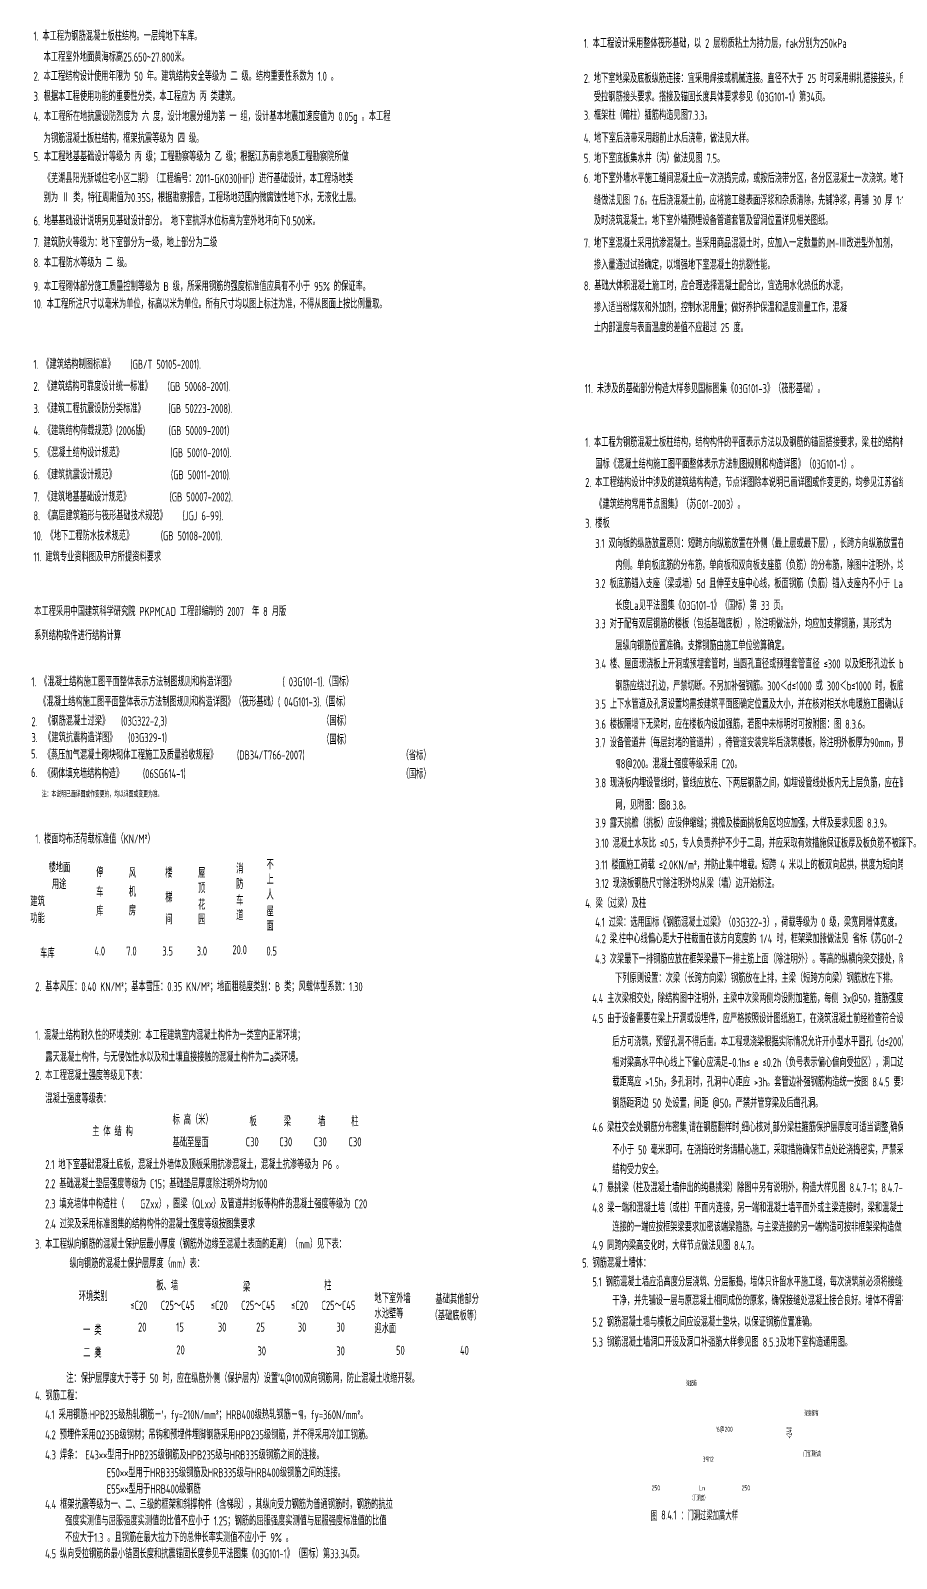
# Model space of a CAD drawing. Extents: x 2468086 to 6957054, y -3413633 to -667223.
# Drawn here: x 5005974 to 5049076, y -795583 to -719537 of the extents above; entities that cross this region are included whole.
import ezdxf
from ezdxf.enums import TextEntityAlignment as Align

# ---------------------------------------------------------------- set-up
doc = ezdxf.new("R2010")
doc.units = 0
doc.header["$LTSCALE"] = 100
doc.header["$MEASUREMENT"] = 0
doc.layers.get('0').update_dxf_attribs({"linetype": 'CONTINUOUS'})
doc.layers.add('DIM', color=8, linetype='CONTINUOUS')
doc.layers.add('PUB_TEXT', color=7, linetype='CONTINUOUS')
doc.styles.add('GB', font='gbxwxt.shx', dxfattribs={"width": 0.7, "height": 500, "bigfont": 'gbhzfs.shx'})

msp = doc.modelspace()

# ---------------------------------------------------------------- texts
at = {"color": 7, "style": 'GB'}
for s, height, width, p in [('1. 本工程为钢筋混凝土板柱结构。一层纯地下车库。', 450, 0.8, (5006125.1, -720036)), ('1. 本工程设计采用整体筏形基础，以 2 层粉质粘土为持力层，fak分别为250kPa', 450, 0.8, (5033514.5, -720396.9)), ('2. 本工程结构设计使用年限为 50 年。建筑结构安全等级为 二 级。结构重要性系数为 1.0 。', 450, 0.8, (5006125.1, -722036)), ('2. 地下室地梁及底板纵筋连接：宜采用焊接或机械连接。直径不大于 25 时可采用绑扎搭接接头，所有接头均按', 450, 0.8, (5033514.5, -722142.4)), ('3. 根据本工程使用功能的重要性分类，本工程应为 丙 类建筑。', 450, 0.8, (5006125.1, -723036)), ('受拉钢筋接头要求。搭接及锚固长度具体要求参见《03G101-1》第34页。', 450, 0.8, (5034014.5, -723063.8)), ('4. 本工程所在地抗震设防烈度为 六 度，设计地震分组为第 一 组，设计基本地震加速度值为 0.05g 。本工程', 450, 0.8, (5006125.1, -724036)), ('3. 框架柱（暗柱）插筋构造见图7.3.3。', 450, 0.8, (5033514.5, -723975.1)), ('为钢筋混凝土板柱结构，框架抗震等级为 四 级。', 450, 0.8, (5006625.1, -725124.7)), ('4. 地下室后浇带采用超前止水后浇带，做法见大样。', 450, 0.8, (5033514.5, -725115.5)), ('5. 本工程地基基础设计等级为 丙 级；工程勘察等级为 乙 级；根据江苏南京地质工程勘察院所做', 450, 0.8, (5006125.1, -726036)), ('5. 地下室底板集水井（沟）做法见图 7.5。', 450, 0.8, (5033514.5, -726115.5)), ('《芜湖县阳光新城住宅小区二期》（工程编号：2011-GK030(HF)）进行基础设计，本工程场地类', 450, 0.8, (5006625.1, -727124.7)), ('6. 地下室外墙水平施工缝间混凝土应一次浇捣完成，或按后浇带分区，各分区混凝土一次浇筑。地下室外墙施工', 450, 0.8, (5033514.5, -727115.5)), ('别为 Ⅱ 类，特征周期值为0.35S，根据勘察报告，工程场地范围内微腐蚀性地下水，无液化土层。', 450, 0.8, (5006625.1, -728074.4)), ('缝做法见图 7.6。在后浇混凝土前，应将施工缝表面浮浆和杂质清除，先铺净浆，再铺 30 厚 1:1 水泥砂浆后', 450, 0.8, (5034014.5, -728211)), ('6. 地基基础设计说明另见基础设计部分。 地下室抗浮水位标高为室外地坪向下0.500米。', 450, 0.8, (5006125.1, -729233.7)), ('及时浇筑混凝土。地下室外墙预埋设备管道套管及留洞位置详见相关图纸。', 450, 0.8, (5034014.5, -729211)), ('7. 建筑防火等级为：地下室部分为一级，地上部分为二级', 450, 0.8, (5006125.1, -730313.1)), ('7. 地下室混凝土采用抗渗混凝土。当采用商品混凝土时，应加入一定数量的JM-Ⅲ改进型外加剂，', 450, 0.8, (5033514.5, -730339.5)), ('8. 本工程防水等级为 二 级。', 450, 0.8, (5006125.1, -731313.1)), ('掺入量通过试验确定，以增强地下室混凝土的抗裂性能。', 450, 0.8, (5034014.5, -731428.1)), ('9. 本工程砌体部分施工质量控制等级为 B 级，所采用钢筋的强度标准值应具有不小于 95%%% 的保证率。   ', 450, 0.8, (5006125.1, -732493.6)), ('8. 基础大体积混凝土施工时，应合理选择混凝土配合比，宜选用水化热低的水泥，', 450, 0.8, (5033514.5, -732464.7)), ('10. 本工程所注尺寸以毫米为单位，标高以米为单位。所有尺寸均以图上标注为准，不得从图面上按比例量取。', 450, 0.8, (5006125.1, -733368.8)), ('掺入适当粉煤灰和外加剂，控制水泥用量；做好养护保温和温度测量工作，混凝', 450, 0.8, (5034014.5, -733548)), ('土内部温度与表面温度的差值不应超过 25 度。', 450, 0.8, (5034014.5, -734548)), ('1. 《建筑结构制图标准》    (GB/T 50105-2001).', 450, 0.8, (5006119.9, -736373.1)), ('2. 《建筑结构可靠度设计统一标准》    (GB 50068-2001).', 450, 0.8, (5006119.9, -737473.1)), ('11. 未涉及的基础部分构造大样参见国标图集《03G101-3》（筏形基础）。', 450, 0.8, (5033564.9, -737581.2)), ('3. 《建筑工程抗震设防分类标准》      (GB 50223-2008).', 450, 0.8, (5006119.9, -738573.1)), ('4. 《建筑结构荷载规范》(2006版)      (GB 50009-2001)', 450, 0.8, (5006119.9, -739673.1)), ('1. 本工程为钢筋混凝土板柱结构，结构构件的平面表示方法以及钢筋的锚固搭接要求，梁.柱的结构构造等要求参见', 450, 0.8, (5033582.9, -740254.6)), ('5. 《混凝土结构设计规范》            (GB 50010-2010).', 450, 0.8, (5006119.9, -740773.1)), ('6. 《建筑抗震设计规范》              (GB 50011-2010).', 450, 0.8, (5006119.9, -741873.1)), ('国标《混凝土结构施工图平面整体表示方法制图规则和构造详图》（03G101-1）。', 450, 0.8, (5034082.9, -741343.3)), ('2. 本工程结构设计中涉及的建筑结构构造，节点详图除本说明已画详图或作变更的，均参见江苏省结构构件通用图集', 450, 0.8, (5033582.9, -742254.6)), ('7. 《建筑地基基础设计规范》          (GB 50007-2002).', 450, 0.8, (5006119.9, -742973.1)), ('《建筑结构常用节点图集》（苏G01-2003）。', 450, 0.8, (5034082.9, -743343.3)), ('8. 《高层建筑箱形与筏形基础技术规范》    (JGJ 6-99).', 450, 0.8, (5006119.9, -743911.1)), ('10. 《地下工程防水技术规范》       (GB 50108-2001).', 450, 0.8, (5006119.9, -744911.1)), ('3. 楼板', 450, 0.8, (5033582.9, -744286.7)), ('3.1 双向板的纵筋放置原则：短跨方向纵筋放置在外侧（最上层或最下层），长跨方向纵筋放置在短跨方向筋的', 450, 0.8, (5034082.9, -745286.7)), ('11. 建筑专业资料图及甲方所提资料要求', 450, 0.8, (5006119.9, -745958.8)), ('内侧。单向板底筋的分布筋，单向板和双向板支座筋（负筋）的分布筋，除图中注明外，均为′6@200', 450, 0.8, (5035082.9, -746375.4)), ('3.2 板底筋锚入支座（梁或墙）5d 且伸至支座中心线，板面钢筋（负筋）锚入支座内不小于 La 。负钢筋锚固', 450, 0.8, (5034082.9, -747286.7)), ('本工程采用中国建筑科学研究院 PKPMCAD 工程部编制的 2007  年 8 月版', 450, 0.8, (5006156.6, -748675)), ('长度La见平法图集《03G101-1》（国标）第 33 页。', 450, 0.8, (5035082.9, -748375.4)), ('3.3 对于配有双层钢筋的楼板（包括基础底板），除注明做法外，均应加支撑钢筋，其形式为    ，以保证上下', 450, 0.8, (5034082.9, -749286.7)), ('系列结构软件进行结构计算', 450, 0.8, (5006156.6, -749875)), ('层纵向钢筋位置准确。支撑钢筋由施工单位验算确定。', 450, 0.8, (5035082.9, -750375.4)), ('3.4 楼、屋面现浇板上开洞或预埋套管时，当圆孔直径或预埋套管直径 ≤300 以及矩形孔边长 b≤300 时，受力', 450, 0.8, (5034082.9, -751286.7)), ('1. 《混凝土结构施工图平面整体表示方法制图规则和构造详图》            ( 03G101-1).（国标）', 450, 0.8, (5006016.7, -752175)), ('钢筋应绕过孔边，严禁切断。不另加补强钢筋。300＜d≤1000 或 300＜b≤1000 时，板底补强筋见图 8.3.4。', 450, 0.8, (5035082.9, -752380.7)), ('  《混凝土结构施工图平面整体表示方法制图规则和构造详图》（筏形基础）( 04G101-3).（国标）', 450, 0.8, (5006016.7, -753175)), ('3.5 上下水管道及孔洞设置均需按建筑平面图确定位置及大小，并在核对相关水电暖施工图确认后预留，严禁后凿。', 450, 0.8, (5034082.9, -753286.7)), ('（国标）', 450, 0.8, (5020492.5, -754127.5)), ('2.', 450, 0.8, (5006017.4, -754159.7)), ('《钢筋混凝土过梁》   (03G322-2,3)', 450, 0.8, (5006650.5, -754127.5)), ('3.6 楼板隔墙下无梁时，应在楼板内设加强筋，若图中未标明时可按附图：图 8.3.6。', 450, 0.8, (5034082.9, -754286.7)), ('3.', 450, 0.8, (5006017.4, -754951)), ('《建筑抗震构造详图》   (03G329-1)', 450, 0.8, (5006650.5, -754955.1)), ('（国标）', 450, 0.8, (5020492.5, -755063.5)), ('3.7 设备管道井（每层封堵的管道井），待管道安装完毕后浇筑楼板，除注明外板厚为90mm，预留钢筋双层双向筋', 450, 0.8, (5034082.9, -755206.8)), ('5.', 450, 0.8, (5005997, -755764.9)), ('《蒸压加气混凝土砌块砌体工程施工及质量验收规程》     (DB34/T766-2007)', 450, 0.8, (5006630.1, -755819)), ('（省标）', 450, 0.8, (5024447.5, -755844.9)), ('¶8@200。混凝土强度等级采用 C20。', 450, 0.8, (5035082.9, -756258.2)), ('6.', 450, 0.8, (5005997, -756690.2)), ('《砌体填充墙结构构造》     (06SG614-1)', 450, 0.8, (5006630.1, -756744.3)), ('（国标）', 450, 0.8, (5024447.5, -756770.2)), ('注：本说明已画详图或作变更的，均以详图或变更为准。', 300, 0.8, (5006537.2, -757696.4)), ('3.8 现浇板内埋设管线时，管线应放在、下两层钢筋之间，如埋设管线处板内无上层负筋，应在管线上方附加钢筋', 450, 0.8, (5034082.9, -757206.8)), ('网，见附图：图8.3.8。', 450, 0.8, (5035082.9, -758313.1)), ('3.9 露天挑檐（挑板）应设伸缩缝；挑檐及楼面挑板角区均应加强，大样及要求见图 8.3.9。', 450, 0.8, (5034082.9, -759206.8)), ('1. 楼面均布活荷载标准值（KN/M²）', 450, 0.8, (5006210, -759999.1)), ('3.10 混凝土水灰比 ≤0.5，专人负责养护不少于二周，并应采取有效措施保证板厚及板负筋不被踩下。', 450, 0.8, (5034082.9, -760206.8)), ('楼地面', 450, 0.8, (5006872.2, -761426.6)), ('停', 450, 0.8, (5009243.4, -761662.7)), ('楼', 450, 0.8, (5012682.2, -761694.5)), ('屋', 450, 0.8, (5014315.8, -761694.5)), ('消', 450, 0.8, (5016210.1, -761487.5)), ('不', 450, 0.8, (5017718.6, -761281.5)), ('3.11 楼面施工荷载 ≤2.0KN/m²，并防止集中堆载。短跨 4 米以上的板双向起拱，拱度为短向跨度的 1/300。', 450, 0.8, (5034082.9, -761284.8)), ('用途', 450, 0.8, (5007034.9, -762262.4)), ('风', 450, 0.8, (5010864.3, -761704.8)), ('顶', 450, 0.8, (5014315.8, -762458.4)), ('防', 450, 0.8, (5016210.1, -762251.4)), ('上', 450, 0.8, (5017718.6, -762020.6)), ('3.12 现浇板钢筋尺寸除注明外均从梁（墙）边开始标注。', 450, 0.8, (5034082.9, -762206.8)), ('建筑 ', 450, 0.8, (5005964.6, -763115.5)), ('车 ', 450, 0.8, (5009243.4, -762655)), ('机', 450, 0.8, (5010864.3, -762641.5)), ('梯', 450, 0.8, (5012682.2, -762921.4)), ('车', 450, 0.8, (5016210.1, -763079)), ('人', 450, 0.8, (5017718.6, -762784.5)), ('4. 梁（过梁）及柱', 450, 0.8, (5033582.9, -763202.9)), ('功能', 450, 0.8, (5005964.6, -763951.3)), ('库', 450, 0.8, (5009243.4, -763599)), ('房', 450, 0.8, (5010864.3, -763573.5)), ('花', 450, 0.8, (5014315.8, -763286)), ('道', 450, 0.8, (5016210.1, -763806.7)), ('屋', 450, 0.8, (5017718.6, -763612.1)), ('间', 450, 0.8, (5012682.2, -764013.8)), ('园', 450, 0.8, (5014315.8, -764013.8)), ('面', 450, 0.8, (5017718.6, -764339.8)), ('4.1 过梁：选用国标《钢筋混凝土过梁》（03G322-3），荷载等级为 0 级，梁宽同墙体宽度。', 450, 0.8, (5034082.9, -764142.6)), ('4.2 梁.柱中心线偏心距大于柱截面在该方向宽度的 1/4 时，框架梁加腋做法见 省标《苏G01-2003》第 13.14页。', 450, 0.8, (5034082.9, -764964.4)), ('车库', 450, 0.8, (5006451.6, -765692.5)), ('4.0', 450, 0.8, (5009153.2, -765576.1)), ('7.0', 450, 0.8, (5010738.5, -765576.1)), ('3.5', 450, 0.8, (5012535.1, -765576.1)), ('3.0', 450, 0.8, (5014245.2, -765576.1)), ('20.0', 450, 0.8, (5016023.5, -765509.8)), ('0.5', 450, 0.8, (5017714.8, -765576.1)), ('4.3 次梁最下一排钢筋应放在框架梁最下一排主筋上面（除注明外）。等高的纵横向梁交接处，除注明外钢筋按', 450, 0.8, (5034072.4, -765973.5)), ('下列原则设置：次梁（长跨方向梁）钢筋放在上排，主梁（短跨方向梁）钢筋放在下排。', 450, 0.8, (5035070.4, -766929.9)), ('2. 基本风压：0.40 KN/M²；基本雪压：0.35 KN/M²；地面粗糙度类别：B 类；风载体型系数：1.30', 450, 0.8, (5006210, -767349.9)), ('4.4 主次梁相交处，除结构图中注明外，主梁中次梁两侧均设附加箍筋，每侧 3x@50，箍筋强度及直径同主梁箍筋。', 450, 0.8, (5033935.3, -767931.7)), ('4.5 由于设备需要在梁上开洞或设埋件，应严格按照设计图纸施工，在浇筑混凝土前经检查符合设计要求,固定牢固', 450, 0.8, (5033935.3, -768931.7)), ('1. 混凝土结构耐久性的环境类别：本工程建筑室内混凝土构件为一类室内正常环境；', 450, 0.8, (5006210, -769767.4)), ('后方可浇筑，预留孔洞不得后凿。本工程现浇梁根据实际情况允许开小型水平圆孔（d≤200）。圆孔中心位置', 450, 0.8, (5034935.3, -770089.9)), ('露天混凝土构件，与无侵蚀性水以及和土壤直接接触的混凝土构件为二a类环境。', 450, 0.8, (5006710, -770856)), ('相对梁高水平中心线上下偏心应满足-0.1h≤ e ≤0.2h（负号表示偏心偏向受拉区），洞口边至梁端或集中荷', 450, 0.8, (5034935.3, -771122.6)), ('2. 本工程混凝土强度等级见下表：', 450, 0.8, (5006210, -771767.4)), ('载距离应 >1.5h，多孔洞时，孔洞中心距应 >3h。套管边补强钢筋构造统一按图 8.4.5 要求施工。梁上洞口补强 ', 450, 0.8, (5034935.3, -772092.7)), ('混凝土强度等级表：', 450, 0.8, (5006710, -772922.2)), ('钢筋距洞边 50 处设置，间距 @50。严禁并管穿梁及后凿孔洞。', 450, 0.8, (5034935.3, -773147.3)), ('主 体 结 构', 450, 0.8, (5009042.4, -774559.3)), ('标 高（米）', 450, 0.8, (5013045.4, -773980.6)), ('板', 450, 0.8, (5016871.5, -774063.9)), ('梁', 450, 0.8, (5018579.7, -774063.9)), ('墙', 450, 0.8, (5020287.9, -774063.9)), ('柱', 450, 0.8, (5021936.2, -774063.9)), ('4.6 梁柱交会处钢筋分布密集,请在钢筋翻样时,细心核对,部分梁柱箍筋保护层厚度可适当调整,确保箍筋保护层厚度', 450, 0.8, (5033935.3, -774349.7)), ('基础至屋面', 450, 0.8, (5013045.4, -775110.1)), ('C30', 450, 0.8, (5016684.3, -775072.2)), ('C30', 450, 0.8, (5018352.6, -775072.2)), ('C30', 450, 0.8, (5020070.4, -775072.2)), ('C30', 450, 0.8, (5021800.5, -775072.2)), ('不小于 50 毫米即可。在浇捣砼时务请精心施工，采取措施确保节点处砼浇捣密实，严禁采用砂浆浇灌,以保证', 450, 0.8, (5034935.3, -775472.1)), ('2.1 地下室基础混凝土底板，混凝土外墙体及顶板采用抗渗混凝土，混凝土抗渗等级为 P6 。', 450, 0.8, (5006710, -776203.4)), ('结构受力安全。', 450, 0.8, (5034935.3, -776444.5)), ('2.2 基础混凝土垫层强度等级为 C15；基础垫层厚度除注明外均为100', 450, 0.8, (5006699.7, -777159.8)), ('4.7 悬挑梁（柱及混凝土墙伸出的纯悬挑梁）除图中另有说明外，构造大样见图 8.4.7-1；8.4.7-2；8.4.7-3。', 450, 0.8, (5033935.3, -777354.3)), ('2.3 填充墙体中构造柱（    GZxx），圈梁（QLxx）及管道井封板等构件的混凝土强度等级为 C20', 450, 0.8, (5006699.7, -778159.8)), ('4.8 梁一端和混凝土墙（或柱）平面内连接，另一端和混凝土墙平面外或主梁连接时，梁和混凝土墙（或柱）平面内', 450, 0.8, (5033935.3, -778354.3)), ('2.4 过梁及采用标准图集的结构构件的混凝土强度等级按图集要求', 450, 0.8, (5006699.7, -779159.8)), ('连接的一端应按框架梁要求加密该端梁箍筋。与主梁连接的另一端构造可按非框架梁构造做', 450, 0.8, (5034935.3, -779312.5)), ('3. 本工程纵向钢筋的混凝土保护层最小厚度（钢筋外边缘至混凝土表面的距离）（mm）见下表：', 450, 0.8, (5006199.7, -780159.8)), ('4.9 同跨内梁高变化时，大样节点做法见图 8.4.7。', 450, 0.8, (5033935.3, -780231.5)), ('纵向钢筋的混凝土保护层厚度（mm）表：', 450, 0.8, (5007915.3, -781123.8)), ('5. 钢筋混凝土墙体：', 450, 0.8, (5033435.3, -781102.7)), ('板、墙', 450, 0.8, (5012236.4, -782234.1)), ('柱', 450, 0.8, (5020591.5, -782234.1)), ('5.1 钢筋混凝土墙应沿高度分层浇筑、分层振捣，墙体只许留水平施工缝，每次浇筑前必须将接缝处水泥浮浆清扫', 450, 0.8, (5033935.3, -782042.4)), ('环境类别', 450, 0.8, (5008372.9, -782764.8)), ('梁', 450, 0.8, (5016550.9, -782305.7)), ('地下室外墙', 450, 0.8, (5023094.7, -782869.2)), ('基础其他部分', 450, 0.8, (5026131.1, -782908.5)), ('干净，并先铺设一层与原混凝土相同成份的原浆，确保接缝处混凝土接合良好。墙体不得留有竖向施工缝。', 450, 0.8, (5034935.3, -782974.6)), ('≤C20', 450, 0.8, (5010942.5, -783210.7)), ('C25～C45', 450, 0.8, (5012457.5, -783210.7)), ('≤C20', 450, 0.8, (5014942.5, -783210.7)), ('C25～C45', 450, 0.8, (5016457.5, -783210.7)), ('≤C20', 450, 0.8, (5018942.5, -783210.7)), ('C25～C45', 450, 0.8, (5020457.5, -783210.7)), ('水池壁等', 450, 0.8, (5023094.7, -783631.6)), ('（基础底板等）', 450, 0.8, (5025886.1, -783729.3)), ('一 类', 450, 0.8, (5008593.2, -784456.4)), ('20', 450, 0.8, (5011323.9, -784294.9)), ('15', 450, 0.8, (5013225.8, -784294.9)), ('30', 450, 0.8, (5015296.8, -784294.9)), ('25', 450, 0.8, (5017203.6, -784294.9)), ('30', 450, 0.8, (5019275.8, -784294.9)), ('30', 450, 0.8, (5021196.1, -784294.9)), ('迎水面', 450, 0.8, (5023094.7, -784371.3)), ('5.2 钢筋混凝土墙与模板之间应设混凝土垫块，以保证钢筋位置准确。', 450, 0.8, (5033935.3, -784042.4)), ('5.3 钢筋混凝土墙洞口开设及洞口补强筋大样参见图 8.5.3及地下室构造通用图。', 450, 0.8, (5033935.3, -785042.4)), ('二 类', 450, 0.8, (5008593.2, -785584.4)), ('a', 450, 0.8, (5009223.1, -785460.5)), ('20', 450, 0.8, (5013232.2, -785429.4)), ('30', 450, 0.8, (5017270, -785479.8)), ('30', 450, 0.8, (5021196.1, -785479.8)), ('50', 450, 0.8, (5024166.6, -785450.8)), ('40', 450, 0.8, (5027351.5, -785450.8)), ('注：保护层厚度大于等于 50 时，应在纵筋外侧（保护层内）设置′4@100双向钢筋网，防止混凝土收缩开裂。', 450, 0.8, (5007751.1, -786844.4)), ('4. 钢筋工程：', 450, 0.8, (5006199.7, -787703.8)), ('4.1 采用钢筋:HPB235级热轧钢筋－′，fy=210N/mm²；HRB400级热轧钢筋－¶，fy=360N/mm²。', 450, 0.8, (5006699.7, -788653.8)), ('4.2 预埋件采用Q235B级钢材；吊钩和预埋件埋脚钢筋采用HPB235级钢筋，并不得采用冷加工钢筋。', 450, 0.8, (5006699.7, -789653.8)), ('′6@200', 250, 0.75, (5040088.7, -789278.7)), ('4.3 焊条： E43××型用于HPB235级钢筋及HPB235级与HRB335级钢筋之间的连接。', 450, 0.8, (5006699.7, -790653.8)), ('3¶12', 250, 0.75, (5039428.5, -790767.6)), ('E50××型用于HRB335级钢筋及HRB335级与HRB400级钢筋之间的连接。', 450, 0.8, (5009769.9, -791539.8)), ('E55××型用于HRB400级钢筋', 450, 0.8, (5009769.9, -792352.8)), ('4.4 框架抗震等级为一、二、三级的框架和斜撑构件（含梯段），其纵向受力钢筋为普通钢筋时，钢筋的抗拉', 450, 0.8, (5006700.3, -793117)), ('强度实测值与屈服强度实测值的比值不应小于 1.25；钢筋的屈服强度实测值与屈服强度标准值的比值', 450, 0.8, (5007700.3, -793937.3)), ('不应大于1.3 。且钢筋在最大拉力下的总伸长率实测值不应小于 9% 。', 450, 0.8, (5007700.3, -794768.4)), ('4.5 纵向受拉钢筋的最小锚固长度和抗震锚固长度参见平法图集《03G101-1》（国标）第33.34页。', 450, 0.8, (5006699.7, -795574.6))]:
    msp.add_text(s, height=height, dxfattribs=dict(at, width=width)).set_placement(p)
at = {"color": 1, "style": 'GB', "width": 0.8}
msp.add_text('本工程室外地面黄海标高25.650~27.800米。', height=450, dxfattribs=at).set_placement((5006625.1, -721083.3))
at = {"color": 4, "style": 'GB', "width": 0.7}
for s, p in [('梁配筋', (5038614.6, -786998.5)), ('梁底标高', (5044491.8, -788491.6)), ('门窗顶标高', (5044445, -790510.3)), ('（门洞宽）', (5038803.4, -792709.7))]:
    msp.add_text(s, height=250, dxfattribs=at).set_placement(p)
at = {"color": 7, "style": 'GB', "width": 0.8}
msp.add_text('<240', height=250, rotation=90, dxfattribs=at).set_placement((5043728.7, -789317.1), align=Align.MIDDLE)
at = {"color": 7, "style": 'GB', "width": 0.75}
for p in [(5037099.1, -792072.4), (5041579.1, -792072.4)]:
    msp.add_text('250', height=250, dxfattribs=at).set_placement(p, align=Align.MIDDLE)
at = {"layer": 'DIM', "style": 'GB', "width": 0.7}
for s, p in [('图', (5036852.3, -793713.7)), ('8.4.1', (5037366.1, -793645.3)), ('：门洞过梁加高大样', (5038355.2, -793681))]:
    msp.add_text(s, height=450, dxfattribs=at).set_placement(p)
at = {"layer": 'PUB_TEXT', "color": 7, "style": 'GB', "width": 0.8}
msp.add_text('Ln', height=250, dxfattribs=at).set_placement((5039237.2, -792201))

doc.saveas('drawing.dxf')
